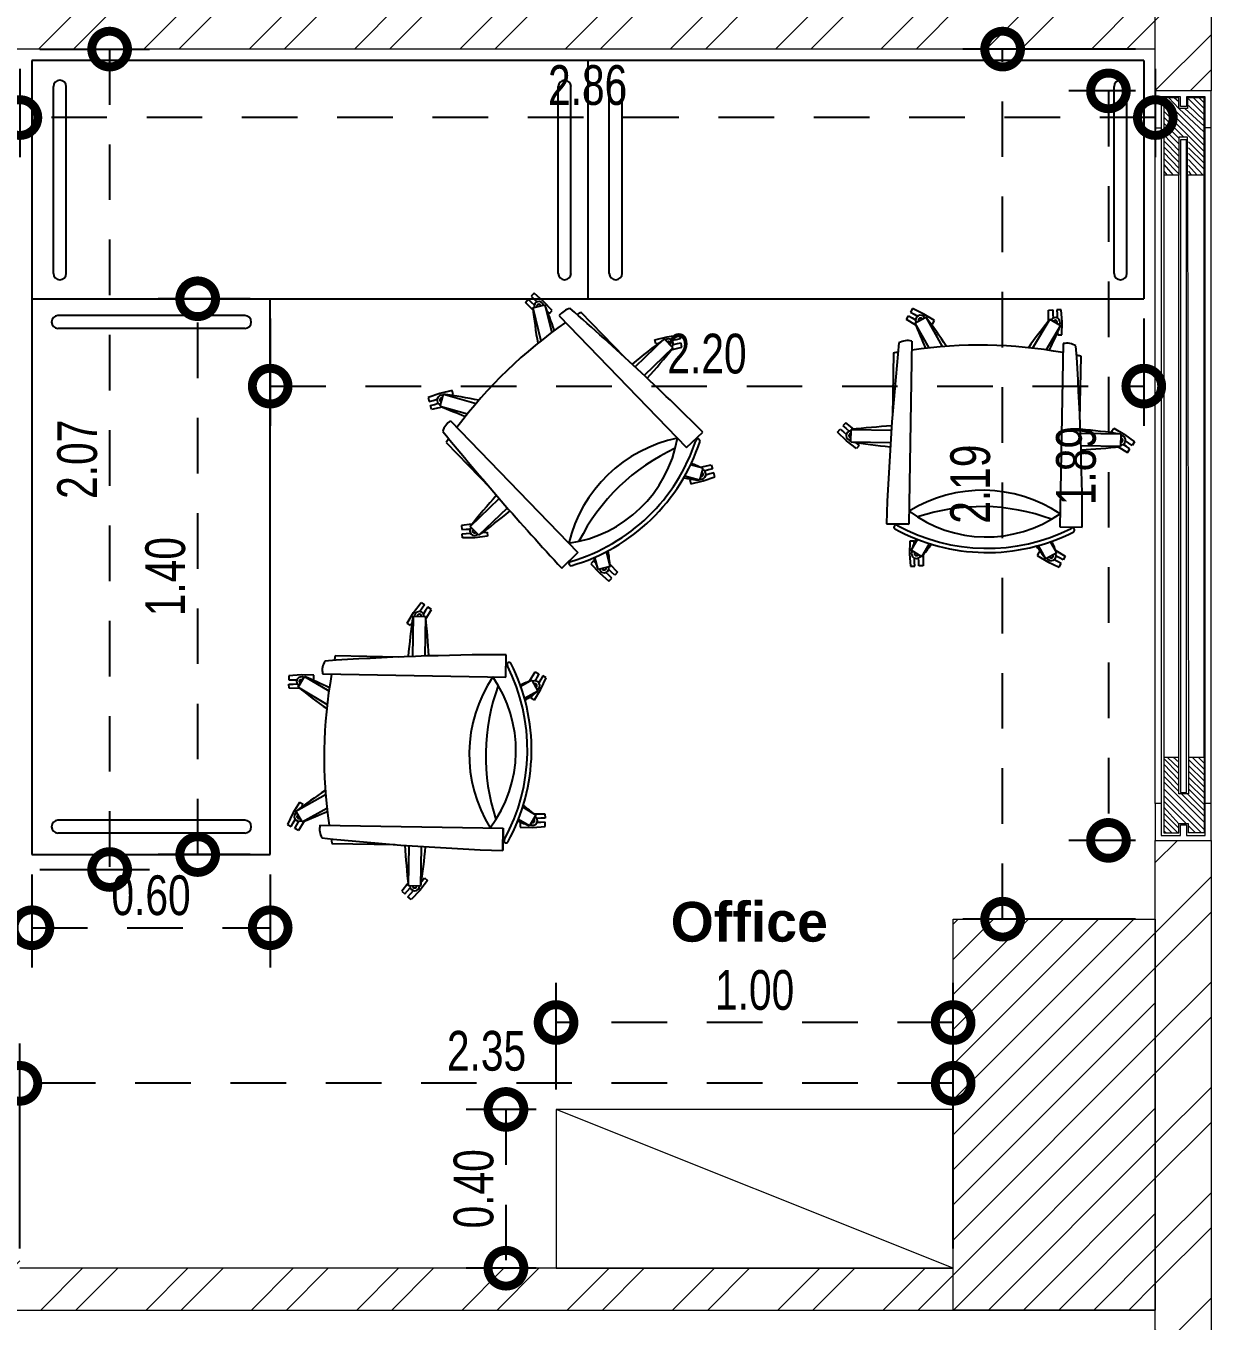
# Model space of a CAD drawing. Header units: metres. Extents: x 0 to 42, y 0 to 29.7.
# Drawn here: x 17.863 to 20.848, y 12.57 to 15.832 of the extents above; entities that cross this region are included whole.
import ezdxf

# ---------------------------------------------------------------- set-up
doc = ezdxf.new("R2010")
doc.units = ezdxf.units.M
doc.header["$MEASUREMENT"] = 0
doc.linetypes.add('$ doors$0$$01Col$0$HIDDEN', pattern=[0.23, 0.14, -0.09])
for name, color, linetype, lineweight in [('00 FURN', 252, 'Continuous', 5), ('A-AREA-IDEN', 14, 'Continuous', 5), ('A-Coulmn', 250, 'Continuous', 13), ('A-WALL', 7, 'Continuous', 13), ('A-Window', 32, 'Continuous', 13), ('Circuits Dimensions', 1, 'Continuous', 5)]:
    doc.layers.add(name, color=color, linetype=linetype, lineweight=lineweight)
doc.styles.add('Arial_B', font='arialbd.ttf', dxfattribs={"height": 103.174603})
doc.styles.add('EN-SCL-DIM', font='swisscl.ttf')
doc.dimstyles.get("Standard").update_dxf_attribs({"dimtxt": 0.1, "dimasz": 0.18, "dimexe": 0.1, "dimexo": 0.05, "dimgap": 0.03, "dimtad": 1, "dimzin": 0, "dimdsep": 46, "dimtxsty": 'EN-SCL-DIM', "dimblk": 'DOTSMALL', "dimcen": 0.09, "dimclrd": 251, "dimclre": 251, "dimclrt": 1, "dimadec": 0, "dimazin": 0, "dimtfac": 1, "dimtofl": 0, "dimtmove": 0, "dimatfit": 3, "dimldrblk": 'DOTSMALL', "dimfxl": 1, "dimtfillclr": 256, "dimtolj": 1, "dimtzin": 0, "dimarcsym": 1})

# ---------------------------------------------------------------- blocks, each defined once
blk = doc.blocks.new('_DotSmall')
at = {"color": 0, "linetype": 'ByBlock', "const_width": 0.5}
blk.add_lwpolyline([(-0.0625, 0, 1), (0.0625, 0, 1)], format="xyb", close=True, dxfattribs=at)
blk = doc.blocks.new('*D50')
at = {"layer": 'Circuits Dimensions', "color": 251, "lineweight": -2, "transparency": 16777216}
for p, q in [((17.3775, 12.5477), (17.3775, 12.2549)), ((20.7076, 12.5477), (20.7076, 12.2549))]:
    blk.add_line(p, q, dxfattribs=at)
at = {"layer": 'Circuits Dimensions', "color": 251, "linetype": '$ doors$0$$01Col$0$HIDDEN', "lineweight": -2, "transparency": 16777216}
blk.add_line((17.3775, 12.3549), (20.7076, 12.3549), dxfattribs=at)
at = {"layer": 'Defpoints', "color": 0, "transparency": 16777216}
for p in [(17.3775, 12.5977), (20.7076, 12.5977), (20.7076, 12.3549)]:
    blk.add_point(p, dxfattribs=at)
at = {"layer": 'Circuits Dimensions', "color": 251, "lineweight": -2, "transparency": 16777216, "xscale": 0.18, "yscale": 0.18, "zscale": 0.18, "rotation": 180}
blk.add_blockref('_DotSmall', (17.3775, 12.3549), dxfattribs=at)
at = {"layer": 'Circuits Dimensions', "color": 251, "lineweight": -2, "transparency": 16777216, "xscale": 0.18, "yscale": 0.18, "zscale": 0.18}
blk.add_blockref('_DotSmall', (20.7076, 12.3549), dxfattribs=at)
at = {"layer": 'Circuits Dimensions', "color": 1, "transparency": 16777216, "insert": (19.0426, 12.4362), "char_height": 0.1, "attachment_point": 5, "style": 'EN-SCL-DIM'}
blk.add_mtext('\\A1;3.33', dxfattribs=at)
blk = doc.blocks.new('*D53')
at = {"layer": 'Circuits Dimensions', "color": 251, "lineweight": -2, "transparency": 16777216}
for p, q in [((19.1985, 13.153), (19.1985, 13.4219)), ((20.1985, 13.153), (20.1985, 13.4219))]:
    blk.add_line(p, q, dxfattribs=at)
at = {"layer": 'Circuits Dimensions', "color": 251, "linetype": '$ doors$0$$01Col$0$HIDDEN', "lineweight": -2, "transparency": 16777216}
blk.add_line((20.1985, 13.3219), (19.1985, 13.3219), dxfattribs=at)
at = {"layer": 'Defpoints', "color": 0, "transparency": 16777216}
for p in [(19.1985, 13.3219), (19.1985, 13.103), (20.1985, 13.103)]:
    blk.add_point(p, dxfattribs=at)
at = {"layer": 'Circuits Dimensions', "color": 251, "lineweight": -2, "transparency": 16777216, "xscale": 0.18, "yscale": 0.18, "zscale": 0.18, "rotation": 180}
blk.add_blockref('_DotSmall', (19.1985, 13.3219), dxfattribs=at)
at = {"layer": 'Circuits Dimensions', "color": 251, "lineweight": -2, "transparency": 16777216, "xscale": 0.18, "yscale": 0.18, "zscale": 0.18}
blk.add_blockref('_DotSmall', (20.1985, 13.3219), dxfattribs=at)
at = {"layer": 'Circuits Dimensions', "color": 1, "transparency": 16777216, "insert": (19.6985, 13.4032), "char_height": 0.1, "attachment_point": 5, "style": 'EN-SCL-DIM'}
blk.add_mtext('\\A1;1.00', dxfattribs=at)
blk = doc.blocks.new('*D54')
at = {"layer": 'Circuits Dimensions', "color": 251, "lineweight": -2, "transparency": 16777216}
for p, q in [((19.1485, 13.103), (18.9724, 13.103)), ((19.1485, 12.703), (18.9724, 12.703))]:
    blk.add_line(p, q, dxfattribs=at)
at = {"layer": 'Circuits Dimensions', "color": 251, "linetype": '$ doors$0$$01Col$0$HIDDEN', "lineweight": -2, "transparency": 16777216}
blk.add_line((19.0724, 13.103), (19.0724, 12.703), dxfattribs=at)
at = {"layer": 'Defpoints', "color": 0, "transparency": 16777216}
for p in [(19.1985, 13.103), (19.0724, 12.703), (19.1985, 12.703)]:
    blk.add_point(p, dxfattribs=at)
at = {"layer": 'Circuits Dimensions', "color": 251, "lineweight": -2, "transparency": 16777216, "xscale": 0.18, "yscale": 0.18, "zscale": 0.18}
for p, rotation in [((19.0724, 13.103), 90), ((19.0724, 12.703), 270)]:
    blk.add_blockref('_DotSmall', p, dxfattribs=dict(at, rotation=rotation))
at = {"layer": 'Circuits Dimensions', "color": 1, "transparency": 16777216, "insert": (18.9912, 12.903), "char_height": 0.1, "attachment_point": 5, "rotation": 90, "style": 'EN-SCL-DIM'}
blk.add_mtext('\\A1;0.40', dxfattribs=at)
blk = doc.blocks.new('*D55')
at = {"layer": 'Circuits Dimensions', "color": 251, "lineweight": -2, "transparency": 16777216}
for p, q in [((17.8483, 12.753), (17.8483, 13.2687)), ((20.1985, 12.753), (20.1985, 13.2687))]:
    blk.add_line(p, q, dxfattribs=at)
at = {"layer": 'Circuits Dimensions', "color": 251, "linetype": '$ doors$0$$01Col$0$HIDDEN', "lineweight": -2, "transparency": 16777216}
blk.add_line((20.1985, 13.1687), (17.8483, 13.1687), dxfattribs=at)
at = {"layer": 'Defpoints', "color": 0, "transparency": 16777216}
for p in [(17.8483, 13.1687), (17.8483, 12.703), (20.1985, 12.703)]:
    blk.add_point(p, dxfattribs=at)
at = {"layer": 'Circuits Dimensions', "color": 251, "lineweight": -2, "transparency": 16777216, "xscale": 0.18, "yscale": 0.18, "zscale": 0.18, "rotation": 180}
blk.add_blockref('_DotSmall', (17.8483, 13.1687), dxfattribs=at)
at = {"layer": 'Circuits Dimensions', "color": 251, "lineweight": -2, "transparency": 16777216, "xscale": 0.18, "yscale": 0.18, "zscale": 0.18}
blk.add_blockref('_DotSmall', (20.1985, 13.1687), dxfattribs=at)
at = {"layer": 'Circuits Dimensions', "color": 1, "transparency": 16777216, "insert": (19.0234, 13.25), "char_height": 0.1, "attachment_point": 5, "style": 'EN-SCL-DIM'}
blk.add_mtext('\\A1;2.35', dxfattribs=at)
blk = doc.blocks.new('*D56')
at = {"layer": 'Circuits Dimensions', "color": 251, "lineweight": -2, "transparency": 16777216}
for p, q in [((18.4286, 15.145), (18.1961, 15.145)), ((18.4286, 13.745), (18.1961, 13.745))]:
    blk.add_line(p, q, dxfattribs=at)
at = {"layer": 'Circuits Dimensions', "color": 251, "linetype": '$ doors$0$$01Col$0$HIDDEN', "lineweight": -2, "transparency": 16777216}
blk.add_line((18.2961, 13.745), (18.2961, 15.145), dxfattribs=at)
at = {"layer": 'Defpoints', "color": 0, "transparency": 16777216}
for p in [(18.2961, 15.145), (18.4786, 15.145), (18.4786, 13.745)]:
    blk.add_point(p, dxfattribs=at)
at = {"layer": 'Circuits Dimensions', "color": 251, "lineweight": -2, "transparency": 16777216, "xscale": 0.18, "yscale": 0.18, "zscale": 0.18}
for p, rotation in [((18.2961, 15.145), 90), ((18.2961, 13.745), 270)]:
    blk.add_blockref('_DotSmall', p, dxfattribs=dict(at, rotation=rotation))
at = {"layer": 'Circuits Dimensions', "color": 1, "transparency": 16777216, "insert": (18.2149, 14.445), "char_height": 0.1, "attachment_point": 5, "rotation": 90, "style": 'EN-SCL-DIM'}
blk.add_mtext('\\A1;1.40', dxfattribs=at)
blk = doc.blocks.new('*D57')
at = {"layer": 'Circuits Dimensions', "color": 251, "lineweight": -2, "transparency": 16777216}
for p, q in [((17.8786, 13.695), (17.8786, 13.4606)), ((18.4786, 13.695), (18.4786, 13.4606))]:
    blk.add_line(p, q, dxfattribs=at)
at = {"layer": 'Circuits Dimensions', "color": 251, "linetype": '$ doors$0$$01Col$0$HIDDEN', "lineweight": -2, "transparency": 16777216}
blk.add_line((17.8786, 13.5606), (18.4786, 13.5606), dxfattribs=at)
at = {"layer": 'Defpoints', "color": 0, "transparency": 16777216}
for p in [(17.8786, 13.745), (18.4786, 13.745), (18.4786, 13.5606)]:
    blk.add_point(p, dxfattribs=at)
at = {"layer": 'Circuits Dimensions', "color": 251, "lineweight": -2, "transparency": 16777216, "xscale": 0.18, "yscale": 0.18, "zscale": 0.18, "rotation": 180}
blk.add_blockref('_DotSmall', (17.8786, 13.5606), dxfattribs=at)
at = {"layer": 'Circuits Dimensions', "color": 251, "lineweight": -2, "transparency": 16777216, "xscale": 0.18, "yscale": 0.18, "zscale": 0.18}
blk.add_blockref('_DotSmall', (18.4786, 13.5606), dxfattribs=at)
at = {"layer": 'Circuits Dimensions', "color": 1, "transparency": 16777216, "insert": (18.1786, 13.6418), "char_height": 0.1, "attachment_point": 5, "style": 'EN-SCL-DIM'}
blk.add_mtext('\\A1;0.60', dxfattribs=at)
blk = doc.blocks.new('*D58')
at = {"layer": 'Circuits Dimensions', "color": 251, "lineweight": -2, "transparency": 16777216}
for p, q in [((17.8483, 15.7239), (17.8483, 15.5014)), ((20.7076, 15.7239), (20.7076, 15.5014))]:
    blk.add_line(p, q, dxfattribs=at)
at = {"layer": 'Circuits Dimensions', "color": 251, "linetype": '$ doors$0$$01Col$0$HIDDEN', "lineweight": -2, "transparency": 16777216}
blk.add_line((20.7076, 15.6014), (17.8483, 15.6014), dxfattribs=at)
at = {"layer": 'Defpoints', "color": 0, "transparency": 16777216}
for p in [(17.8483, 15.7739), (20.7076, 15.7739), (17.8483, 15.6014)]:
    blk.add_point(p, dxfattribs=at)
at = {"layer": 'Circuits Dimensions', "color": 251, "lineweight": -2, "transparency": 16777216, "xscale": 0.18, "yscale": 0.18, "zscale": 0.18, "rotation": 180}
blk.add_blockref('_DotSmall', (17.8483, 15.6014), dxfattribs=at)
at = {"layer": 'Circuits Dimensions', "color": 251, "lineweight": -2, "transparency": 16777216, "xscale": 0.18, "yscale": 0.18, "zscale": 0.18}
blk.add_blockref('_DotSmall', (20.7076, 15.6014), dxfattribs=at)
at = {"layer": 'Circuits Dimensions', "color": 1, "transparency": 16777216, "insert": (19.278, 15.6826), "char_height": 0.1, "attachment_point": 5, "style": 'EN-SCL-DIM'}
blk.add_mtext('\\A1;2.86', dxfattribs=at)
blk = doc.blocks.new('*D59')
at = {"layer": 'Circuits Dimensions', "color": 251, "lineweight": -2, "transparency": 16777216}
for p, q in [((17.8983, 15.7739), (18.1743, 15.7739)), ((17.8983, 13.7073), (18.1743, 13.7073))]:
    blk.add_line(p, q, dxfattribs=at)
at = {"layer": 'Circuits Dimensions', "color": 251, "linetype": '$ doors$0$$01Col$0$HIDDEN', "lineweight": -2, "transparency": 16777216}
blk.add_line((18.0743, 15.7739), (18.0743, 13.7073), dxfattribs=at)
at = {"layer": 'Defpoints', "color": 0, "transparency": 16777216}
for p in [(17.8483, 15.7739), (17.8483, 13.7073), (18.0743, 13.7073)]:
    blk.add_point(p, dxfattribs=at)
at = {"layer": 'Circuits Dimensions', "color": 251, "lineweight": -2, "transparency": 16777216, "xscale": 0.18, "yscale": 0.18, "zscale": 0.18}
for p, rotation in [((18.0743, 15.7739), 90), ((18.0743, 13.7073), 270)]:
    blk.add_blockref('_DotSmall', p, dxfattribs=dict(at, rotation=rotation))
at = {"layer": 'Circuits Dimensions', "color": 1, "transparency": 16777216, "insert": (17.9931, 14.7406), "char_height": 0.1, "attachment_point": 5, "rotation": 90, "style": 'EN-SCL-DIM'}
blk.add_mtext('\\A1;2.07', dxfattribs=at)
blk = doc.blocks.new('*D60')
at = {"layer": 'Circuits Dimensions', "color": 251, "lineweight": -2, "transparency": 16777216}
for p, q in [((18.4786, 15.095), (18.4786, 14.8249)), ((20.6786, 15.095), (20.6786, 14.8249))]:
    blk.add_line(p, q, dxfattribs=at)
at = {"layer": 'Circuits Dimensions', "color": 251, "linetype": '$ doors$0$$01Col$0$HIDDEN', "lineweight": -2, "transparency": 16777216}
blk.add_line((18.4786, 14.9249), (20.6786, 14.9249), dxfattribs=at)
at = {"layer": 'Defpoints', "color": 0, "transparency": 16777216}
for p in [(18.4786, 15.145), (20.6786, 15.145), (20.6786, 14.9249)]:
    blk.add_point(p, dxfattribs=at)
at = {"layer": 'Circuits Dimensions', "color": 251, "lineweight": -2, "transparency": 16777216, "xscale": 0.18, "yscale": 0.18, "zscale": 0.18, "rotation": 180}
blk.add_blockref('_DotSmall', (18.4786, 14.9249), dxfattribs=at)
at = {"layer": 'Circuits Dimensions', "color": 251, "lineweight": -2, "transparency": 16777216, "xscale": 0.18, "yscale": 0.18, "zscale": 0.18}
blk.add_blockref('_DotSmall', (20.6786, 14.9249), dxfattribs=at)
at = {"layer": 'Circuits Dimensions', "color": 1, "transparency": 16777216, "insert": (19.5786, 15.0062), "char_height": 0.1, "attachment_point": 5, "style": 'EN-SCL-DIM'}
blk.add_mtext('\\A1;2.20', dxfattribs=at)
blk = doc.blocks.new('*D61')
at = {"layer": 'Circuits Dimensions', "color": 251, "lineweight": -2, "transparency": 16777216}
for p, q in [((20.6576, 15.6686), (20.4896, 15.6686)), ((20.6576, 13.7807), (20.4896, 13.7807))]:
    blk.add_line(p, q, dxfattribs=at)
at = {"layer": 'Circuits Dimensions', "color": 251, "linetype": '$ doors$0$$01Col$0$HIDDEN', "lineweight": -2, "transparency": 16777216}
blk.add_line((20.5896, 15.6686), (20.5896, 13.7807), dxfattribs=at)
at = {"layer": 'Defpoints', "color": 0, "transparency": 16777216}
for p in [(20.7076, 15.6686), (20.5896, 13.7807), (20.7076, 13.7807)]:
    blk.add_point(p, dxfattribs=at)
at = {"layer": 'Circuits Dimensions', "color": 251, "lineweight": -2, "transparency": 16777216, "xscale": 0.18, "yscale": 0.18, "zscale": 0.18}
for p, rotation in [((20.5896, 15.6686), 90), ((20.5896, 13.7807), 270)]:
    blk.add_blockref('_DotSmall', p, dxfattribs=dict(at, rotation=rotation))
at = {"layer": 'Circuits Dimensions', "color": 1, "transparency": 16777216, "insert": (20.5084, 14.7246), "char_height": 0.1, "attachment_point": 5, "rotation": 90, "style": 'EN-SCL-DIM'}
blk.add_mtext('\\A1;1.89', dxfattribs=at)
blk = doc.blocks.new('*D62')
at = {"layer": 'Circuits Dimensions', "color": 251, "lineweight": -2, "transparency": 16777216}
for p, q in [((20.6576, 15.7739), (20.2231, 15.7739)), ((20.6576, 13.5822), (20.2231, 13.5822))]:
    blk.add_line(p, q, dxfattribs=at)
at = {"layer": 'Circuits Dimensions', "color": 251, "linetype": '$ doors$0$$01Col$0$HIDDEN', "lineweight": -2, "transparency": 16777216}
blk.add_line((20.3231, 13.5822), (20.3231, 15.7739), dxfattribs=at)
at = {"layer": 'Defpoints', "color": 0, "transparency": 16777216}
for p in [(20.3231, 15.7739), (20.7076, 15.7739), (20.7076, 13.5822)]:
    blk.add_point(p, dxfattribs=at)
at = {"layer": 'Circuits Dimensions', "color": 251, "lineweight": -2, "transparency": 16777216, "xscale": 0.18, "yscale": 0.18, "zscale": 0.18}
for p, rotation in [((20.3231, 15.7739), 90), ((20.3231, 13.5822), 270)]:
    blk.add_blockref('_DotSmall', p, dxfattribs=dict(at, rotation=rotation))
at = {"layer": 'Circuits Dimensions', "color": 1, "transparency": 16777216, "insert": (20.242, 14.678), "char_height": 0.1, "attachment_point": 5, "rotation": 90, "style": 'EN-SCL-DIM'}
blk.add_mtext('\\A1;2.19', dxfattribs=at)

msp = doc.modelspace()

# ---------------------------------------------------------------- hatches: boundary and pattern name
at = {"layer": 'A-Coulmn'}
h = msp.add_hatch(dxfattribs=at)
h.set_pattern_fill('ANSI31', color=256, scale=0.5)
h.paths.add_polyline_path([(20.7076, 13.5822), (20.1985, 13.5822), (20.1985, 12.5977), (20.7076, 12.5977)])
at = {"layer": 'A-WALL', "true_color": 0x636466}
h = msp.add_hatch(dxfattribs=at)
h.set_pattern_fill('ANSI32', color=251, scale=0.5)
h.paths.add_polyline_path([(20.848, 18.3843), (20.7076, 18.3843), (20.7076, 17.9657), (20.848, 17.9657)])
h.paths.add_polyline_path([(20.848, 16.0683), (20.7076, 16.0683), (20.7076, 15.6686), (20.848, 15.6686)], flags=17)
h.paths.add_polyline_path([(20.848, 13.7807), (20.7076, 13.7807), (20.7076, 12.3087), (20.848, 12.3087)], flags=17)
h.paths.add_polyline_path([(20.848, 10.4208), (20.7076, 10.4208), (20.7076, 10.017), (20.848, 10.017)], flags=17)
h.paths.add_polyline_path([(20.848, 8.1737), (12.2701, 8.1737), (12.2701, 12.3789), (13.1182, 12.3789), (13.1182, 16.4626), (12, 16.4626), (12, 16.6625), (11.8798, 16.6625), (11.8798, 16.3424), (12.998, 16.3424), (12.998, 12.4978), (12.1499, 12.4978), (12.1499, 8.0548), (20.848, 8.0548)])
h = msp.add_hatch(dxfattribs=at)
h.set_pattern_fill('ANSI32', color=251, scale=0.5)
h.paths.add_polyline_path([(20.7076, 15.8901), (17.8515, 15.8928), (17.8515, 16.0481), (17.7988, 16.0481), (17.7515, 16.0481), (17.7515, 15.7739), (17.8483, 15.7739), (20.7076, 15.7739)])
h = msp.add_hatch(dxfattribs=at)
h.set_pattern_fill('ANSI32', color=251, scale=0.5)
h.paths.add_polyline_path([(20.1985, 12.703), (17.8483, 12.703), (17.8483, 12.743), (17.7483, 12.743), (17.7483, 12.703), (17.3775, 12.703), (17.3775, 12.5977), (20.1985, 12.5977)])

# ---------------------------------------------------------------- linework, layer by layer
at = {"layer": '00 FURN', "linetype": 'ByBlock', "lineweight": -2, "ltscale": 0.7}
for p, q in [((19.2786, 15.745), (17.8786, 15.745)), ((17.8786, 15.745), (17.8786, 15.145)), ((19.2786, 15.745), (19.2786, 15.145)), ((20.6786, 15.745), (19.2786, 15.745)), ((20.6786, 15.745), (20.6786, 15.145)), ((17.8786, 15.145), (17.8786, 13.745)), ((17.8786, 15.145), (19.2786, 15.145)), ((18.4786, 13.745), (18.4786, 15.145)), ((19.2786, 15.145), (20.6786, 15.145)), ((17.8786, 13.745), (18.4786, 13.745))]:
    msp.add_line(p, q, dxfattribs=at)
at = {"layer": '00 FURN', "linetype": 'ByBlock', "lineweight": -2, "ltscale": 0.4}
for p, q in [((17.9326, 15.2089), (17.9326, 15.6794)), ((17.9649, 15.2089), (17.9649, 15.6794)), ((19.2038, 15.2089), (19.2038, 15.6794)), ((19.2361, 15.2089), (19.2361, 15.6794)), ((19.3326, 15.2089), (19.3326, 15.6794)), ((19.3649, 15.2089), (19.3649, 15.6794)), ((20.6038, 15.2089), (20.6038, 15.6794)), ((20.6361, 15.2089), (20.6361, 15.6794)), ((18.4147, 15.1026), (17.9441, 15.1026)), ((18.4147, 15.0703), (17.9441, 15.0703)), ((18.4147, 13.8314), (17.9441, 13.8314)), ((18.4147, 13.799), (17.9441, 13.799))]:
    msp.add_line(p, q, dxfattribs=at)
at = {"layer": '00 FURN', "linetype": 'ByBlock', "lineweight": -2}
for p, q in [((19.1214, 15.136), (19.1286, 15.1436)), ((19.1286, 15.1436), (19.1362, 15.1364)), ((19.143, 15.1589), (19.1358, 15.1513)), ((19.1358, 15.1513), (19.1434, 15.1441)), ((19.167, 15.1384), (19.143, 15.1589)), ((19.1434, 15.1441), (19.1508, 15.1371)), ((19.1888, 15.1157), (19.167, 15.1384)), ((19.1405, 15.1161), (19.1214, 15.136)), ((19.1362, 15.1364), (19.1436, 15.1295)), ((19.1398, 15.122), (19.1704, 15.1296)), ((19.1398, 15.122), (19.1604, 15.0393)), ((19.1704, 15.1296), (19.1876, 15.0604)), ((19.1771, 15.1123), (19.1816, 15.108)), ((19.1816, 15.108), (19.1888, 15.1157)), ((19.372, 14.997), (19.2613, 15.1115)), ((20.0959, 15.1201), (20.0909, 15.1109)), ((20.0909, 15.1109), (20.1001, 15.1059)), ((20.1243, 15.1065), (20.0959, 15.1201)), ((20.1001, 15.1059), (20.109, 15.1011)), ((20.1513, 15.0902), (20.1243, 15.1065)), ((20.4384, 15.0889), (20.439, 15.1165)), ((20.439, 15.1165), (20.4495, 15.1168)), ((20.4495, 15.1168), (20.4498, 15.1063)), ((20.4498, 15.1063), (20.4501, 15.0962)), ((20.4705, 15.1174), (20.46, 15.1171)), ((20.46, 15.1171), (20.4603, 15.1066)), ((20.4603, 15.1066), (20.4606, 15.0965)), ((20.4729, 15.086), (20.4705, 15.1174)), ((19.2067, 15.1019), (19.5274, 14.77)), ((20.0809, 15.0924), (20.0859, 15.1016)), ((20.1045, 15.0781), (20.0809, 15.0924)), ((20.0859, 15.1016), (20.0951, 15.0967)), ((20.0951, 15.0967), (20.104, 15.0918)), ((20.1023, 15.0837), (20.1299, 15.0989)), ((20.1023, 15.0837), (20.137, 15.0212)), ((20.1299, 15.0989), (20.1712, 15.0244)), ((20.1409, 15.0839), (20.1463, 15.081)), ((20.1463, 15.081), (20.1513, 15.0902)), ((20.4421, 15.0936), (20.3982, 15.0205)), ((20.4691, 15.0774), (20.4324, 15.0161)), ((20.4421, 15.0936), (20.4691, 15.0774)), ((20.4723, 15.0544), (20.4729, 15.086)), ((19.4706, 15.0437), (19.3977, 14.9732)), ((19.4475, 15.0415), (19.4781, 15.0493)), ((19.4496, 15.0312), (19.4475, 15.0415)), ((19.4706, 15.0437), (19.4925, 15.021)), ((19.4781, 15.0493), (19.5093, 15.054)), ((19.5011, 15.0416), (19.4911, 15.0396)), ((19.5114, 15.0437), (19.5011, 15.0416)), ((19.5093, 15.054), (19.5114, 15.0437)), ((20.4616, 15.0603), (20.4618, 15.0541)), ((20.4618, 15.0541), (20.4723, 15.0544)), ((19.4925, 15.021), (19.4207, 14.9517)), ((19.4557, 15.0325), (19.4496, 15.0312)), ((19.4887, 15.0163), (19.5155, 15.0231)), ((19.5032, 15.0313), (19.4932, 15.0293)), ((19.5134, 15.0334), (19.5032, 15.0313)), ((19.5155, 15.0231), (19.5134, 15.0334)), ((20.0482, 15.0084), (20.0455, 14.8491)), ((20.0947, 15.0385), (20.0868, 14.5771)), ((20.4752, 15.032), (20.4673, 14.5706)), ((20.5179, 14.841), (20.5206, 15.0002)), ((18.9365, 14.914), (18.9059, 14.9065)), ((18.9395, 14.9039), (18.9365, 14.914)), ((18.9059, 14.9065), (18.8762, 14.8959)), ((18.8762, 14.8959), (18.8792, 14.8859)), ((18.8792, 14.8859), (18.8892, 14.8889)), ((18.8822, 14.8758), (18.8922, 14.8788)), ((18.8892, 14.8889), (18.8989, 14.8918)), ((18.8922, 14.8788), (18.902, 14.8817)), ((18.9065, 14.8747), (18.9152, 14.905)), ((18.9152, 14.905), (18.9972, 14.8815)), ((18.9336, 14.9021), (18.9395, 14.9039)), ((18.8852, 14.8658), (18.8822, 14.8758)), ((18.912, 14.8723), (18.8852, 14.8658)), ((18.9065, 14.8747), (18.9752, 14.8551)), ((18.933, 14.8374), (19.2537, 14.5056)), ((19.9072, 14.809), (19.9141, 14.8169)), ((19.9141, 14.8169), (19.922, 14.81)), ((19.9279, 14.8327), (19.921, 14.8248)), ((19.921, 14.8248), (19.9289, 14.8179)), ((19.9483, 14.8167), (19.9279, 14.8327)), ((19.9289, 14.8179), (19.9365, 14.8113)), ((19.941, 14.7844), (19.9415, 14.8159)), ((19.9415, 14.8159), (20.0429, 14.8142)), ((20.597, 14.8103), (20.6028, 14.8191)), ((20.6028, 14.8191), (20.6299, 14.8029)), ((18.9215, 14.7832), (19.0322, 14.6687)), ((19.5274, 14.77), (19.568, 14.8092)), ((19.9299, 14.7871), (19.9072, 14.809)), ((19.922, 14.81), (19.9296, 14.8033)), ((19.9547, 14.7676), (19.9299, 14.7871)), ((19.941, 14.7844), (20.0408, 14.7827)), ((19.9534, 14.7826), (19.9537, 14.7824)), ((19.9537, 14.7824), (19.9616, 14.7755)), ((20.6206, 14.8043), (20.5193, 14.806)), ((20.6022, 14.8069), (20.597, 14.8103)), ((20.6206, 14.8043), (20.6201, 14.7728)), ((20.6299, 14.8029), (20.6553, 14.7842)), ((20.6408, 14.7813), (20.6323, 14.7869)), ((20.6495, 14.7754), (20.6408, 14.7813)), ((20.6553, 14.7842), (20.6495, 14.7754)), ((19.9616, 14.7755), (19.9547, 14.7676)), ((20.6201, 14.7728), (20.5203, 14.7745)), ((20.6141, 14.7721), (20.6379, 14.758)), ((20.6349, 14.7725), (20.6265, 14.7781)), ((20.6437, 14.7667), (20.6349, 14.7725)), ((20.6379, 14.758), (20.6437, 14.7667)), ((19.5681, 14.718), (19.5373, 14.7268)), ((19.5681, 14.718), (19.5594, 14.6877)), ((19.5626, 14.7204), (19.5895, 14.727)), ((19.5925, 14.7169), (19.5824, 14.7139)), ((19.5895, 14.727), (19.5925, 14.7169)), ((19.5594, 14.6877), (19.5225, 14.6983)), ((19.541, 14.6906), (19.5351, 14.6888)), ((19.5351, 14.6888), (19.5381, 14.6787)), ((19.5381, 14.6787), (19.5687, 14.6863)), ((19.5687, 14.6863), (19.5985, 14.6968)), ((19.5824, 14.7139), (19.5727, 14.711)), ((19.5854, 14.7038), (19.5757, 14.7009)), ((19.5955, 14.7068), (19.5854, 14.7038)), ((19.5985, 14.6968), (19.5955, 14.7068)), ((18.9822, 14.5717), (19.0551, 14.6422)), ((19.0041, 14.5491), (19.0758, 14.6184)), ((18.9864, 14.577), (18.9606, 14.574)), ((18.9606, 14.574), (18.9613, 14.5635)), ((18.9613, 14.5635), (18.9718, 14.5642)), ((18.962, 14.553), (18.9725, 14.5537)), ((18.9628, 14.5425), (18.962, 14.553)), ((18.9718, 14.5642), (18.9819, 14.5649)), ((18.9725, 14.5537), (18.9826, 14.5544)), ((19.0041, 14.5491), (18.9822, 14.5717)), ((19.0141, 14.5566), (19.0144, 14.5566)), ((19.0144, 14.5566), (19.0249, 14.5573)), ((19.0249, 14.5573), (19.0256, 14.5468)), ((20.0868, 14.5771), (20.0303, 14.5781)), ((20.0303, 14.5781), (20.0868, 14.5771)), ((20.4673, 14.5706), (20.5237, 14.5696)), ((18.9943, 14.5431), (18.9628, 14.5425)), ((19.0256, 14.5468), (18.9943, 14.5431)), ((20.0894, 14.5342), (20.0887, 14.5027)), ((20.0999, 14.5345), (20.0894, 14.5342)), ((20.0925, 14.5113), (20.109, 14.5388)), ((20.1, 14.5284), (20.0999, 14.5345)), ((20.1195, 14.4951), (20.1393, 14.5281)), ((20.4318, 14.4897), (20.4131, 14.5234)), ((20.4593, 14.505), (20.4438, 14.533)), ((19.2537, 14.5056), (19.2131, 14.4663)), ((19.2131, 14.4663), (19.2537, 14.5056)), ((19.3043, 14.4631), (19.2965, 14.4941)), ((19.3349, 14.4707), (19.3255, 14.508)), ((20.0887, 14.5027), (20.0912, 14.4713)), ((20.1195, 14.4951), (20.0925, 14.5113)), ((20.1014, 14.4821), (20.1011, 14.4922)), ((20.1118, 14.4824), (20.1116, 14.4925)), ((20.1232, 14.4998), (20.1226, 14.4722)), ((20.4153, 14.5077), (20.4103, 14.4985)), ((20.4103, 14.4985), (20.4373, 14.4821)), ((20.4208, 14.5048), (20.4153, 14.5077)), ((20.4593, 14.505), (20.4318, 14.4897)), ((20.4615, 14.4828), (20.4526, 14.4876)), ((20.4571, 14.5106), (20.4807, 14.4963)), ((20.4665, 14.492), (20.4576, 14.4968)), ((20.4758, 14.487), (20.4665, 14.492)), ((20.4807, 14.4963), (20.4758, 14.487)), ((19.2931, 14.4847), (19.2859, 14.4771)), ((19.2859, 14.4771), (19.3077, 14.4543)), ((19.2976, 14.4805), (19.2931, 14.4847)), ((19.3349, 14.4707), (19.3043, 14.4631)), ((19.3077, 14.4543), (19.3317, 14.4338)), ((19.3312, 14.4486), (19.3239, 14.4556)), ((19.3384, 14.4563), (19.3311, 14.4632)), ((19.3342, 14.4767), (19.3533, 14.4567)), ((19.3461, 14.4491), (19.3384, 14.4563)), ((19.3533, 14.4567), (19.3461, 14.4491)), ((20.0912, 14.4713), (20.1017, 14.4716)), ((20.1017, 14.4716), (20.1014, 14.4821)), ((20.1121, 14.4719), (20.1118, 14.4824)), ((20.1226, 14.4722), (20.1121, 14.4719)), ((20.4373, 14.4821), (20.4658, 14.4685)), ((20.4708, 14.4778), (20.4615, 14.4828)), ((20.4658, 14.4685), (20.4708, 14.4778)), ((19.3389, 14.4414), (19.3312, 14.4486)), ((19.3317, 14.4338), (19.3389, 14.4414)), ((18.8396, 14.3546), (18.8584, 14.38)), ((18.8613, 14.3654), (18.8557, 14.357)), ((18.8584, 14.38), (18.8671, 14.3742)), ((18.8671, 14.3742), (18.8613, 14.3654)), ((18.87, 14.3596), (18.8644, 14.3512)), ((18.8759, 14.3684), (18.87, 14.3596)), ((18.8705, 14.3388), (18.8846, 14.3625)), ((18.8846, 14.3625), (18.8759, 14.3684)), ((18.8235, 14.3275), (18.8396, 14.3546)), ((18.8322, 14.3217), (18.8235, 14.3275)), ((18.8357, 14.3268), (18.8322, 14.3217)), ((18.8383, 14.3453), (18.8366, 14.2439)), ((18.8383, 14.3453), (18.8698, 14.3448)), ((18.8698, 14.3448), (18.8681, 14.245)), ((18.8016, 14.2426), (18.6423, 14.2453)), ((19.072, 14.192), (19.0729, 14.2484)), ((18.5566, 14.1976), (18.5252, 14.1951)), ((18.5252, 14.1951), (18.5255, 14.1847)), ((18.549, 14.1668), (18.5652, 14.1938)), ((18.5881, 14.1969), (18.5566, 14.1976)), ((18.5652, 14.1938), (18.6264, 14.1571)), ((18.5884, 14.1865), (18.5881, 14.1969)), ((18.6106, 14.1999), (19.072, 14.192)), ((19.132, 14.1818), (19.1463, 14.2054)), ((19.1463, 14.2054), (19.1555, 14.2004)), ((19.1555, 14.2004), (19.1505, 14.1912)), ((19.1648, 14.1954), (19.1598, 14.1862)), ((19.174, 14.1904), (19.1648, 14.1954)), ((18.5255, 14.1847), (18.5359, 14.185)), ((18.5258, 14.1742), (18.5362, 14.1745)), ((18.5261, 14.1637), (18.5258, 14.1742)), ((18.5537, 14.1631), (18.5261, 14.1637)), ((18.5359, 14.185), (18.5461, 14.1852)), ((18.5362, 14.1745), (18.5464, 14.1747)), ((18.549, 14.1668), (18.6221, 14.1229)), ((18.5823, 14.1863), (18.5884, 14.1865)), ((19.1375, 14.184), (19.1096, 14.1685)), ((19.1375, 14.184), (19.1528, 14.1564)), ((19.1441, 14.135), (19.1604, 14.162)), ((19.1505, 14.1912), (19.1457, 14.1823)), ((19.1598, 14.1862), (19.155, 14.1773)), ((19.1604, 14.162), (19.174, 14.1904)), ((19.1528, 14.1564), (19.1192, 14.1378)), ((19.1378, 14.1454), (19.1348, 14.14)), ((19.1348, 14.14), (19.1441, 14.135)), ((18.5524, 13.876), (18.536, 13.849)), ((18.5436, 13.8545), (18.6182, 13.8959)), ((18.5616, 13.871), (18.5524, 13.876)), ((18.5587, 13.8655), (18.5616, 13.871)), ((18.536, 13.849), (18.5224, 13.8205)), ((18.5367, 13.8248), (18.5415, 13.8337)), ((18.5589, 13.827), (18.5436, 13.8545)), ((18.5589, 13.827), (18.6213, 13.8616)), ((19.1313, 13.8172), (19.1038, 13.8337)), ((19.1475, 13.8442), (19.1145, 13.864)), ((19.1475, 13.8442), (19.1313, 13.8172)), ((19.1428, 13.8479), (19.1704, 13.8473)), ((19.1602, 13.8365), (19.1501, 13.8362)), ((19.1707, 13.8368), (19.1602, 13.8365)), ((19.1704, 13.8473), (19.1707, 13.8368)), ((18.5224, 13.8205), (18.5317, 13.8155)), ((18.5317, 13.8155), (18.5367, 13.8248)), ((18.5409, 13.8106), (18.5459, 13.8198)), ((18.5502, 13.8056), (18.5409, 13.8106)), ((18.5459, 13.8198), (18.5507, 13.8287)), ((18.5645, 13.8292), (18.5502, 13.8056)), ((18.604, 13.8194), (19.0654, 13.8114)), ((19.0654, 13.8114), (19.0645, 13.755)), ((19.0645, 13.755), (19.0654, 13.8114)), ((19.1142, 13.8247), (19.108, 13.8245)), ((19.108, 13.8245), (19.1083, 13.814)), ((19.1083, 13.814), (19.1399, 13.8134)), ((19.1399, 13.8134), (19.1713, 13.8158)), ((19.1605, 13.826), (19.1504, 13.8257)), ((19.171, 13.8263), (19.1605, 13.826)), ((19.1713, 13.8158), (19.171, 13.8263)), ((18.6342, 13.7729), (18.7935, 13.7701)), ((18.8267, 13.6662), (18.8284, 13.7676)), ((18.8581, 13.6657), (18.8599, 13.7654)), ((18.8259, 13.673), (18.8098, 13.6526)), ((18.875, 13.6793), (18.8554, 13.6546)), ((18.8599, 13.6781), (18.8602, 13.6783)), ((18.8602, 13.6783), (18.8671, 13.6862)), ((18.8671, 13.6862), (18.875, 13.6793)), ((18.8098, 13.6526), (18.8177, 13.6457)), ((18.8177, 13.6457), (18.8246, 13.6536)), ((18.8246, 13.6536), (18.8313, 13.6612)), ((18.8256, 13.6388), (18.8326, 13.6467)), ((18.8336, 13.6319), (18.8256, 13.6388)), ((18.8581, 13.6657), (18.8267, 13.6662)), ((18.8326, 13.6467), (18.8392, 13.6543)), ((18.8554, 13.6546), (18.8336, 13.6319))]:
    msp.add_line(p, q, dxfattribs=at)
at = {"layer": '00 FURN'}
for points in [[(20.1985, 12.703), (20.1985, 13.103), (19.1985, 13.103), (19.1985, 12.703), (20.1985, 12.703)], [(20.1985, 12.703), (19.1985, 13.103)]]:
    msp.add_lwpolyline(points, dxfattribs=at)
at = {"layer": '00 FURN', "linetype": 'ByBlock', "lineweight": -2, "ltscale": 0.4}
for centre, start, end in [((17.9488, 15.6794), 0, 180), ((19.22, 15.6794), 0, 180), ((19.3488, 15.6794), 0, 180), ((20.62, 15.6794), 0, 180), ((17.9488, 15.2089), 180, 0), ((19.22, 15.2089), 180, 0), ((19.3488, 15.2089), 180, 0), ((20.62, 15.2089), 180, 0), ((17.9441, 15.0864), 90, 270), ((18.4147, 15.0864), 270, 90), ((17.9441, 13.8152), 90, 270), ((18.4147, 13.8152), 270, 90)]:
    msp.add_arc(centre, 0.0162, start, end, dxfattribs=at)
at = {"layer": '00 FURN', "linetype": 'ByBlock', "lineweight": -2}
for centre, radius, start, end in [((21.0081, 15.3372), 1.8806, 186.569, 189.3165), ((19.1551, 15.1258), 0.0121, 14.0168, 194.0168), ((19.1551, 15.1258), 0.00525, 14.0168, 194.0168), ((17.4201, 14.4415), 1.8806, 19.3738, 21.4646), ((19.244, 15.0769), 0.0449, 103.0124, 146.1786), ((14.7739, 10.0004), 6.7903, 45.0886, 48.94274), ((19.9075, 14.1028), 1.1979, 122.6428, 123.1995), ((19.9075, 14.1028), 1.1979, 124.8766, 143.1571), ((21.8513, 15.775), 1.8806, 201.569, 203.6599), ((20.1161, 15.0913), 0.0121, 29.0168, 209.0168), ((20.1161, 15.0913), 0.00525, 29.0168, 209.0168), ((18.6174, 13.9812), 1.8806, 33.7172, 36.4646), ((21.9154, 13.9246), 1.8806, 141.569, 144.3165), ((18.7449, 15.8283), 1.8806, 334.3738, 336.4646), ((20.4556, 15.0855), 0.0121, 329.0168, 149.0168), ((20.4556, 15.0855), 0.00525, 329.0168, 149.0168), ((20.5911, 13.5332), 1.8806, 126.569, 129.6918), ((19.4815, 15.0323), 0.0121, 314.0168, 134.0168), ((18.0214, 16.1926), 1.8806, 318.4238, 321.4646), ((19.4815, 15.0323), 0.00525, 314.0168, 134.0168), ((26.8163, 14.3346), 6.7903, 174.09091, 177.94504), ((20.2643, 13.8301), 1.1979, 99.8341, 100.3909), ((20.0845, 14.9948), 0.0449, 76.8551, 120.0213), ((20.2643, 13.8301), 1.1979, 79.8766, 98.1571), ((20.4839, 14.988), 0.0449, 58.0124, 101.1786), ((13.7334, 14.5591), 6.7903, 0.0886, 3.94274), ((20.2643, 13.8301), 1.1979, 77.6428, 78.1995), ((18.9109, 14.8899), 0.0121, 74.0168, 254.0168), ((18.9109, 14.8899), 0.00525, 74.0168, 254.0168), ((18.6361, 13.0452), 1.8806, 78.7172, 81.4646), ((19.6544, 16.6003), 1.8806, 246.569, 248.6599), ((18.9567, 14.7993), 0.0449, 121.8551, 165.0213), ((19.9413, 14.8002), 0.0121, 89.0168, 269.0168), ((20.1533, 12.9472), 1.8806, 93.3419, 96.4646), ((20.3449, 12.9439), 1.8806, 81.569, 84.6918), ((24.1836, 19.0925), 6.7903, 219.09091, 222.94504), ((19.9075, 14.1028), 1.1979, 144.8341, 145.3909), ((19.1856, 14.8499), 0.3237, 278.008, 350.0256), ((19.5742, 14.4477), 0.353, 101.399, 166.6346), ((19.1033, 14.9351), 0.4709, 286.3096, 341.724), ((19.1033, 14.9351), 0.4814, 286.0855, 341.9482), ((19.5557, 14.7866), 0.00533, 352.7059, 171.0897), ((19.9413, 14.8002), 0.00525, 89.0168, 269.0168), ((20.2167, 16.6447), 1.8806, 261.569, 264.6098), ((20.6204, 14.7885), 0.0121, 269.0168, 89.0168), ((20.6204, 14.7885), 0.00525, 269.0168, 89.0168), ((19.7111, 14.306), 0.5088, 114.6557, 153.3779), ((20.4083, 16.6414), 1.8806, 273.4238, 276.4646), ((18.8203, 12.9924), 1.8806, 66.569, 67.5322), ((19.5638, 14.7028), 0.0121, 254.0168, 74.0168), ((19.8386, 16.5475), 1.8806, 260.2487, 261.4646), ((19.5638, 14.7028), 0.00525, 254.0168, 74.0168), ((20.4533, 13.4001), 1.8806, 138.3419, 141.4646), ((20.2725, 14.3096), 0.353, 56.399, 121.6346), ((20.2691, 14.1126), 0.5088, 69.6557, 108.3779), ((17.8836, 16.0595), 1.8806, 306.569, 309.6098), ((20.2821, 14.8687), 0.3237, 233.008, 305.0256), ((18.9931, 14.5604), 0.0121, 134.0168, 314.0168), ((18.9931, 14.5604), 0.00525, 134.0168, 314.0168), ((20.0548, 14.5699), 0.00533, 51.9439, 230.3277), ((20.2841, 14.9872), 0.4814, 241.0855, 296.9482), ((20.2841, 14.9872), 0.4709, 241.3096, 296.724), ((20.499, 14.5623), 0.00533, 307.7059, 126.0897), ((21.8167, 13.7603), 1.8806, 155.5015, 156.4646), ((18.6463, 15.664), 1.8806, 321.569, 322.785), ((21.9442, 15.6074), 1.8806, 215.2487, 216.4646), ((18.7104, 13.8136), 1.8806, 21.569, 22.5322), ((21.0545, 15.1512), 1.8806, 200.5015, 201.4646), ((17.4666, 14.2555), 1.8806, 6.569, 7.785), ((20.106, 14.5032), 0.0121, 149.0168, 329.0168), ((20.106, 14.5032), 0.00525, 149.0168, 329.0168), ((20.4455, 14.4974), 0.0121, 209.0168, 29.0168), ((20.4455, 14.4974), 0.00525, 209.0168, 29.0168), ((19.2362, 14.4778), 0.00533, 96.9439, 275.3277), ((19.3196, 14.4669), 0.0121, 194.0168, 14.0168), ((19.3196, 14.4669), 0.00525, 194.0168, 14.0168), ((18.8541, 14.345), 0.0121, 359.0168, 179.0168), ((20.6986, 14.0696), 1.8806, 171.569, 174.6918), ((18.8541, 14.345), 0.00525, 359.0168, 179.0168), ((17.0011, 14.133), 1.8806, 3.4238, 6.4646), ((18.6546, 14.2086), 0.0449, 148.0124, 191.1786), ((19.0834, 7.4581), 6.7903, 90.0886, 93.94274), ((19.8125, 13.9889), 1.1979, 167.6428, 168.1995), ((19.0803, 14.2237), 0.00533, 37.7059, 216.0897), ((18.6554, 14.0088), 0.4814, 331.0855, 26.9482), ((18.5571, 14.1803), 0.0121, 59.0168, 239.0168), ((17.8142, 12.4696), 1.8806, 64.3738, 66.4646), ((19.8125, 13.9889), 1.1979, 169.8766, 188.1571), ((19.3329, 13.9972), 0.353, 146.399, 211.6346), ((18.7738, 14.0068), 0.3237, 323.008, 35.0256), ((18.6554, 14.0088), 0.4709, 331.3096, 26.724), ((19.7179, 15.64), 1.8806, 231.569, 234.3165), ((18.5571, 14.1803), 0.00525, 59.0168, 239.0168), ((19.53, 13.9938), 0.5088, 159.6557, 198.3779), ((19.8289, 12.435), 1.8806, 111.569, 112.5322), ((19.1452, 14.1702), 0.0121, 299.0168, 119.0168), ((19.1452, 14.1702), 0.00525, 299.0168, 119.0168), ((18.0351, 15.6689), 1.8806, 305.2487, 306.4646), ((19.6613, 12.3421), 1.8806, 123.7172, 126.4646), ((17.9785, 12.371), 1.8806, 51.569, 52.785), ((18.5513, 13.8408), 0.0121, 119.0168, 299.0168), ((18.5513, 13.8408), 0.00525, 119.0168, 299.0168), ((17.8675, 15.5759), 1.8806, 291.569, 293.6599), ((19.1394, 13.8307), 0.0121, 239.0168, 59.0168), ((19.1394, 13.8307), 0.00525, 239.0168, 59.0168), ((18.6477, 13.8092), 0.0449, 166.8551, 210.0213), ((19.8822, 15.5414), 1.8806, 245.5015, 246.4646), ((19.3079, 20.5409), 6.7903, 264.09091, 267.94504), ((19.8125, 13.9889), 1.1979, 189.8341, 190.3909), ((20.6953, 13.878), 1.8806, 183.3419, 186.4646), ((19.0727, 13.7794), 0.00533, 141.9439, 320.3277), ((16.9978, 13.9414), 1.8806, 351.569, 354.6098), ((18.8424, 13.666), 0.0121, 179.0168, 359.0168), ((18.8424, 13.666), 0.00525, 179.0168, 359.0168)]:
    msp.add_arc(centre, radius, start, end, dxfattribs=at)
at = {"layer": 'A-Coulmn'}
msp.add_lwpolyline([(20.1985, 13.5822), (20.7076, 13.5822), (20.7076, 12.5977), (20.1985, 12.5977)], close=True, dxfattribs=at)
at = {"layer": 'A-WALL'}
for points in [[(20.7076, 16.0683), (20.848, 16.0683), (20.848, 15.6686), (20.7076, 15.6686), (20.7076, 16.0683)], [(20.7076, 15.7739), (17.7515, 15.7739), (17.7515, 16.0481), (17.8515, 16.0481), (17.8515, 15.8928), (20.7062, 15.8901)], [(20.7076, 13.7807), (20.848, 13.7807), (20.848, 12.3087), (20.7076, 12.3087), (20.7076, 13.7807)], [(20.1985, 12.703), (17.8483, 12.703)], [(17.3775, 12.5977), (20.7076, 12.5977)]]:
    msp.add_lwpolyline(points, dxfattribs=at)
at = {"layer": 'A-Window', "linetype": 'Continuous'}
for p, q in [((20.7292, 15.6483), (20.8305, 15.5457)), ((20.7292, 15.6321), (20.8305, 15.5308)), ((20.7562, 15.651), (20.767, 15.6416)), ((20.7913, 15.6483), (20.8305, 15.6092)), ((20.7913, 15.6321), (20.8305, 15.5943)), ((20.8035, 15.651), (20.8305, 15.624)), ((20.8183, 15.651), (20.8305, 15.6389)), ((20.7292, 15.6173), (20.8305, 15.516)), ((20.7292, 15.6024), (20.7792, 15.5524)), ((20.7819, 15.624), (20.8305, 15.5795)), ((20.7292, 15.5876), (20.767, 15.5497)), ((20.7292, 15.5727), (20.767, 15.5349)), ((20.848, 15.5754), (20.8332, 15.5754)), ((20.7292, 15.5578), (20.767, 15.5187)), ((20.7292, 15.543), (20.767, 15.5038)), ((20.7913, 15.5403), (20.8305, 15.5011)), ((20.7292, 15.5281), (20.767, 15.489)), ((20.7292, 15.5133), (20.767, 15.4741)), ((20.7292, 15.4984), (20.767, 15.4593)), ((20.7913, 15.5254), (20.8305, 15.4863)), ((20.7913, 15.5106), (20.8305, 15.4714)), ((20.7292, 15.4836), (20.7522, 15.4566)), ((20.7292, 15.466), (20.7373, 15.4566)), ((20.7913, 15.4957), (20.8278, 15.4566)), ((20.7913, 15.4809), (20.8129, 15.4566)), ((20.7913, 15.466), (20.7981, 15.4566)), ((20.7292, 13.9873), (20.767, 13.9481)), ((20.7292, 13.9724), (20.767, 13.9333)), ((20.7373, 13.99), (20.767, 13.963)), ((20.7522, 13.99), (20.767, 13.9778)), ((20.7913, 13.9846), (20.8305, 13.9454)), ((20.7913, 13.9697), (20.8305, 13.9306)), ((20.8008, 13.99), (20.8305, 13.9603)), ((20.8156, 13.99), (20.8305, 13.9751)), ((20.7292, 13.9576), (20.767, 13.9184)), ((20.7292, 13.9427), (20.767, 13.9036)), ((20.7913, 13.9549), (20.8305, 13.9157)), ((20.7913, 13.94), (20.8305, 13.9009)), ((20.7292, 13.9279), (20.8305, 13.8266)), ((20.7292, 13.9103), (20.8305, 13.8077)), ((20.7913, 13.9252), (20.8305, 13.886)), ((20.7913, 13.9103), (20.8305, 13.8712)), ((20.7292, 13.8941), (20.8237, 13.7996)), ((20.7292, 13.8793), (20.7859, 13.8225)), ((20.7738, 13.8982), (20.8305, 13.8414)), ((20.7886, 13.8982), (20.8305, 13.8563)), ((20.7292, 13.8496), (20.767, 13.8117)), ((20.7292, 13.8347), (20.7643, 13.7996)), ((20.7292, 13.8198), (20.7495, 13.7996)), ((20.7292, 13.805), (20.7346, 13.7996)), ((20.7913, 13.8171), (20.8089, 13.7996)), ((20.7913, 13.8023), (20.794, 13.7996))]:
    msp.add_line(p, q, dxfattribs=at)
for points in [[(20.848, 13.8739), (20.848, 15.5754), (20.848, 15.6686), (20.7076, 15.6686), (20.7076, 15.5754)], [(20.7886, 15.4566), (20.7913, 13.99), (20.8305, 13.99), (20.8305, 15.4566), (20.8305, 15.651), (20.7886, 15.651), (20.7886, 15.624), (20.767, 15.624), (20.767, 15.651), (20.7292, 15.651), (20.7292, 15.4566), (20.7292, 13.99), (20.767, 13.99), (20.767, 15.4566)], [(20.7414, 15.651), (20.767, 15.624), (20.8305, 15.5646)], [(20.7224, 13.8739), (20.7076, 13.8739), (20.7076, 15.5754), (20.7224, 15.5754)], [(20.8305, 15.4566), (20.7886, 15.4566), (20.7886, 15.5524), (20.767, 15.5524), (20.767, 15.4566), (20.7292, 15.4566)], [(20.8305, 13.99), (20.8305, 13.7996), (20.7913, 13.7996), (20.7913, 13.8225), (20.767, 13.8225), (20.7292, 13.8644)], [(20.7292, 13.99), (20.7292, 13.7996), (20.767, 13.7996), (20.767, 13.8225)], [(20.7913, 13.99), (20.7913, 13.8982), (20.767, 13.8982), (20.767, 13.99)], [(20.7076, 13.8739), (20.7076, 13.7807), (20.848, 13.7807), (20.848, 13.8739), (20.8332, 13.8739)]]:
    msp.add_lwpolyline(points, dxfattribs=at)
for points in [[(20.7224, 13.7928), (20.7711, 13.7928), (20.7711, 13.8198), (20.7859, 13.8198), (20.7859, 13.7928), (20.8332, 13.7928), (20.8332, 13.8739), (20.8332, 15.5754), (20.8332, 15.6537), (20.7859, 15.6537), (20.7859, 15.6294), (20.7711, 15.6294), (20.7711, 15.6537), (20.7224, 15.6537), (20.7224, 15.5754), (20.7224, 13.8739)], [(20.7711, 15.5457), (20.7711, 13.9009), (20.7859, 13.9009), (20.7859, 15.5457)]]:
    msp.add_lwpolyline(points, close=True, dxfattribs=at)

# ---------------------------------------------------------------- texts
at = {"layer": 'A-AREA-IDEN', "insert": (19.6851, 13.5749), "char_height": 0.1, "width": 1.2342, "attachment_point": 5, "line_spacing_factor": 0.936439, "style": 'Arial_B'}
msp.add_mtext('\\pxqc,t4.25,8.5,12.75,17,21.25,25.5,29.75,34,38.25,42.5,46.75,51,55.25,59.5,63.75,68,72.25,76.5,80.75,85,89.25,93.5,97.75,102,106.25,110.5,114.75,119,123.25,127.5,131.75,136;Office', dxfattribs=at)

# ---------------------------------------------------------------- dimensions: what is measured, and where the dimension line sits
at = {"layer": 'Circuits Dimensions'}
dim = msp.add_aligned_dim(p1=(17.8483, 15.7739), p2=(17.8483, 13.7073), distance=0.226, dimstyle='Standard', dxfattribs=at)
dim.commit()
dim.dimension.update_dxf_attribs({"geometry": '*D59', "text_midpoint": (17.9931, 14.7406)})
for base, p1, p2, picture, middle in [((20.3231, 15.7739), (20.7076, 13.5822), (20.7076, 15.7739), '*D62', (20.242, 14.678)), ((20.5896, 13.7807), (20.7076, 15.6686), (20.7076, 13.7807), '*D61', (20.5084, 14.7246)), ((18.2961, 15.145), (18.4786, 13.745), (18.4786, 15.145), '*D56', (18.2149, 14.445)), ((19.0724, 12.703), (19.1985, 13.103), (19.1985, 12.703), '*D54', (18.9912, 12.903))]:
    dim = msp.add_linear_dim(base=base, p1=p1, p2=p2, angle=90, dimstyle='Standard', dxfattribs=at)
    dim.commit()
    dim.dimension.update_dxf_attribs({"geometry": picture, "text_midpoint": middle})
for base, p1, p2, picture, middle in [((17.8483, 15.6014), (20.7076, 15.7739), (17.8483, 15.7739), '*D58', (19.278, 15.6826)), ((20.6786, 14.9249), (18.4786, 15.145), (20.6786, 15.145), '*D60', (19.5786, 15.0062)), ((18.4786, 13.5606), (17.8786, 13.745), (18.4786, 13.745), '*D57', (18.1786, 13.6418)), ((19.1985, 13.3219), (20.1985, 13.103), (19.1985, 13.103), '*D53', (19.6985, 13.4032)), ((17.8483, 13.1687), (20.1985, 12.703), (17.8483, 12.703), '*D55', (19.0234, 13.25)), ((20.7076, 12.3549), (17.3775, 12.5977), (20.7076, 12.5977), '*D50', (19.0426, 12.4362))]:
    dim = msp.add_linear_dim(base=base, p1=p1, p2=p2, dimstyle='Standard', dxfattribs=at)
    dim.commit()
    dim.dimension.update_dxf_attribs({"geometry": picture, "text_midpoint": middle})

doc.saveas('drawing.dxf')
